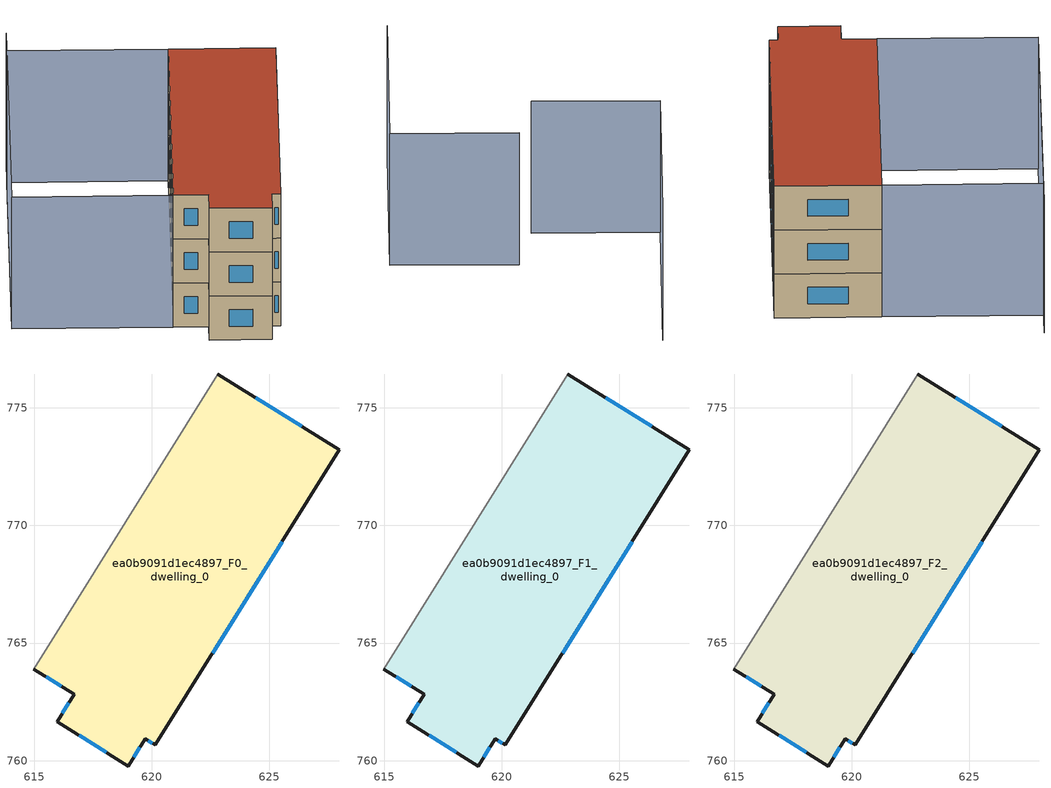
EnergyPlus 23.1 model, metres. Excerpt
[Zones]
ea0b9091d1ec4897_F0_dwelling_0
 floor ground (EU_floor_Construction): 627.98,773.21 620.15,760.67 619.72,760.93 619,759.77 615.98,761.66 616.7,762.82 614.98,763.9 622.81,776.44 z0
 wall outside (EU_wall_Construction): 614.98,763.9 616.7,762.82 615.98,761.66 619,759.77 619.72,760.93 620.15,760.67 627.98,773.21 622.81,776.44 z0:3
 wall adiabatic (EU_wall_Construction): 622.81,776.44 614.98,763.9 z0:3
 window (EU_Window_Construction): 616.48,762.46 616.2,762.02 / 615.51,763.56 616.16,763.16 / 626.37,774.22 624.42,775.43 / 622.59,764.58 625.54,769.3 / 619.86,760.85 620.02,760.75 / 619.23,760.14 619.5,760.57 / 616.92,761.07 618.06,760.36 z0.93:2.07
ea0b9091d1ec4897_F1_dwelling_0
 floor to ea0b9091d1ec4897_F0_dwelling_0 (EU_floor_Construction): 627.98,773.21 620.15,760.67 619.72,760.93 619,759.77 615.98,761.66 616.7,762.82 614.98,763.9 622.81,776.44 z3
 wall outside (EU_wall_Construction): 614.98,763.9 616.7,762.82 615.98,761.66 619,759.77 619.72,760.93 620.15,760.67 627.98,773.21 622.81,776.44 z3:6
 wall adiabatic (EU_wall_Construction): 622.81,776.44 614.98,763.9 z3:6
 window (EU_Window_Construction): 616.48,762.46 616.2,762.02 / 615.51,763.56 616.16,763.16 / 626.37,774.22 624.42,775.43 / 622.59,764.58 625.54,769.3 / 619.86,760.85 620.02,760.75 / 619.23,760.14 619.5,760.57 / 616.92,761.07 618.06,760.36 z3.93:5.07
ea0b9091d1ec4897_F2_dwelling_0
 floor to ea0b9091d1ec4897_F1_dwelling_0 (EU_floor_Construction): 627.98,773.21 620.15,760.67 619.72,760.93 619,759.77 615.98,761.66 616.7,762.82 614.98,763.9 622.81,776.44 z6
 wall outside (EU_wall_Construction): 614.98,763.9 616.7,762.82 615.98,761.66 619,759.77 619.72,760.93 620.15,760.67 627.98,773.21 622.81,776.44 z6:9
 wall adiabatic (EU_wall_Construction): 622.81,776.44 614.98,763.9 z6:9
 window (EU_Window_Construction): 616.48,762.46 616.2,762.02 / 615.51,763.56 616.16,763.16 / 626.37,774.22 624.42,775.43 / 622.59,764.58 625.54,769.3 / 619.86,760.85 620.02,760.75 / 619.23,760.14 619.5,760.57 / 616.92,761.07 618.06,760.36 z6.93:8.07
 roof outside (EU_roof_Construction): 620.15,760.67 627.98,773.21 622.81,776.44 614.98,763.9 616.7,762.82 615.98,761.66 619,759.77 619.72,760.93 z9
shading: 616.01,782.81 607.22,768.74 / 634.83,758.49 628.65,762.42 / 628.65,762.42 634.51,771.63 / 607.22,768.74 615.06,781.28 / 615.06,781.28 622.81,776.44 / 622.81,776.44 614.97,763.89 / 614.97,763.89 607.22,768.74 z0:9
[Building]
EU S2 Campaign: North Axis=0; Terrain=City; Solar Distribution=FullExterior
[Site:Location]
Montreal-Trudeau.Intl.AP: Latitude=45.4667; Longitude=-73.75; Time Zone=-5; Elevation=36
[SizingPeriod:WeatherFileDays]
AnnualSizingPeriod: Begin Month=1; Begin Day of Month=1; End Month=12; End Day of Month=31; Day of Week for Start Day=Monday; Use Weather File Daylight Saving Period=No; Use Weather File Rain and Snow Indicators=No
[MATERIAL]
EU_InternalMass_Material: Roughness=MediumRough; Thickness=0.1; Conductivity=1; Density=1800; Specific Heat=900; Thermal Absorptance=0.9; Solar Absorptance=0.7; Visible Absorptance=0.7
[MATERIAL:NOMASS] Roughness=MediumRough; Thermal Absorptance=0.9; Solar Absorptance=0.7; Visible Absorptance=0.7
Name | Thermal Resistance
EU_wall_NoMass; EU_floor_NoMass | 1.36485
EU_roof_NoMass | 2.55992
[WINDOWMATERIAL:SIMPLEGLAZINGSYSTEM]
EU_Window_SimpleGlazing: UFactor=3.92339; Solar Heat Gain Coefficient=0.8; Visible Transmittance=0.8
[CONSTRUCTION]
EU_wall_Construction: EU_wall_NoMass
EU_roof_Construction: EU_roof_NoMass
EU_floor_Construction: EU_floor_NoMass
EU_Window_Construction: EU_Window_SimpleGlazing
EU_InternalMass_Construction: EU_InternalMass_Material
[ZONE] Type=1; Multiplier=1; Ceiling Height=autocalculate; Floor Area=autocalculate; Part of Total Floor Area=Yes
Name | Volume
ea0b9091d1ec4897_F0_dwelling_0 | 285.034
ea0b9091d1ec4897_F1_dwelling_0; ea0b9091d1ec4897_F2_dwelling_0 | 285.033
[INTERNALMASS] Construction=EU_InternalMass_Construction; Surface Area=95.0114
Name | Zone or ZoneList
ea0b9091d1ec4897_F0_dwelling_0_EU_InternalMass | ea0b9091d1ec4897_F0_dwelling_0
ea0b9091d1ec4897_F1_dwelling_0_EU_InternalMass | ea0b9091d1ec4897_F1_dwelling_0
ea0b9091d1ec4897_F2_dwelling_0_EU_InternalMass | ea0b9091d1ec4897_F2_dwelling_0
[OTHEREQUIPMENT] Fuel Type=Electricity; Design Level Calculation Method=Watts/Area; Power per Zone Floor Area=1; Fraction Latent=0; Fraction Radiant=0; Fraction Lost=0; Carbon Dioxide Generation Rate=0; EndUse Subcategory=EU_Step8_InternalGains
Name | Zone or ZoneList or Space or SpaceList | Schedule
EU_Step8_InternalGain_ea0b9091d1ec4897_F0_dwelling_0_f000 | ea0b9091d1ec4897_F0_dwelling_0 | EU_Step8_GainSchedule_ea0b9091d1ec4897_F0_dwelling_0_f000
EU_Step8_InternalGain_ea0b9091d1ec4897_F1_dwelling_0_f000 | ea0b9091d1ec4897_F1_dwelling_0 | EU_Step8_GainSchedule_ea0b9091d1ec4897_F1_dwelling_0_f000
EU_Step8_InternalGain_ea0b9091d1ec4897_F2_dwelling_0_f000 | ea0b9091d1ec4897_F2_dwelling_0 | EU_Step8_GainSchedule_ea0b9091d1ec4897_F2_dwelling_0_f000
[ZONEVENTILATION:DESIGNFLOWRATE] Schedule=EU_AlwaysOn; Design Flow Rate Calculation Method=AirChanges/Hour; Air Changes per Hour=0.860309; Ventilation Type=Natural; Fan Pressure Rise=0; Fan Total Efficiency=1; Constant Term Coefficient=1; Temperature Term Coefficient=0; Velocity Term Coefficient=0; Velocity Squared Term Coefficient=0; Minimum Indoor Temperature=-100; Maximum Indoor Temperature=100; Delta Temperature=-100; Minimum Outdoor Temperature=-100; Maximum Outdoor Temperature=100; Maximum Wind Speed=40
Name | Zone or ZoneList or Space or SpaceList
EU_ConstantAir_ea0b9091d1ec4897_F0_dwelling_0 | ea0b9091d1ec4897_F0_dwelling_0
EU_ConstantAir_ea0b9091d1ec4897_F1_dwelling_0 | ea0b9091d1ec4897_F1_dwelling_0
EU_ConstantAir_ea0b9091d1ec4897_F2_dwelling_0 | ea0b9091d1ec4897_F2_dwelling_0
[HVACTEMPLATE:THERMOSTAT] Constant Heating Setpoint=20; Constant Cooling Setpoint=50
EU_HeatOnly_ea0b9091d1ec4897_F0_dwelling_0; EU_HeatOnly_ea0b9091d1ec4897_F1_dwelling_0; EU_HeatOnly_ea0b9091d1ec4897_F2_dwelling_0
[HVACTEMPLATE:ZONE:IDEALLOADSAIRSYSTEM] System Availability Schedule=EU_AlwaysOn; Maximum Heating Supply Air Temperature=50; Minimum Cooling Supply Air Temperature=13; Maximum Heating Supply Air Humidity Ratio=0.0156; Minimum Cooling Supply Air Humidity Ratio=0.0077; Heating Limit=NoLimit; Cooling Limit=NoLimit; Heating Availability Schedule=EU_AlwaysOn; Cooling Availability Schedule=EU_CoolingOff; Dehumidification Control Type=ConstantSensibleHeatRatio; Cooling Sensible Heat Ratio=0.7; Dehumidification Setpoint=60; Humidification Control Type=None; Humidification Setpoint=30; Outdoor Air Method=None; Outdoor Air Flow Rate per Person=0.00944; Outdoor Air Flow Rate per Zone Floor Area=0; Outdoor Air Flow Rate per Zone=0; Demand Controlled Ventilation Type=None; Outdoor Air Economizer Type=NoEconomizer; Heat Recovery Type=None; Sensible Heat Recovery Effectiveness=0.7; Latent Heat Recovery Effectiveness=0.65
Name | Template Thermostat
ea0b9091d1ec4897_F0_dwelling_0 | EU_HeatOnly_ea0b9091d1ec4897_F0_dwelling_0
ea0b9091d1ec4897_F1_dwelling_0 | EU_HeatOnly_ea0b9091d1ec4897_F1_dwelling_0
ea0b9091d1ec4897_F2_dwelling_0 | EU_HeatOnly_ea0b9091d1ec4897_F2_dwelling_0
[SIZING:ZONE] Zone Cooling Design Supply Air Temperature Input Method=SupplyAirTemperature; Zone Cooling Design Supply Air Temperature=13; Zone Heating Design Supply Air Temperature Input Method=SupplyAirTemperature; Zone Heating Design Supply Air Temperature=50; Zone Cooling Design Supply Air Humidity Ratio=0.008; Zone Heating Design Supply Air Humidity Ratio=0.008; Cooling Design Air Flow Method=DesignDay; Cooling Design Air Flow Rate=0; Cooling Minimum Air Flow per Zone Floor Area=0.000762; Cooling Minimum Air Flow=0; Cooling Minimum Air Flow Fraction=0.2; Heating Design Air Flow Method=DesignDay; Heating Design Air Flow Rate=0; Heating Maximum Air Flow per Zone Floor Area=0.002032; Heating Maximum Air Flow=0.141576; Heating Maximum Air Flow Fraction=0.3; Account for Dedicated Outdoor Air System=No; Dedicated Outdoor Air System Control Strategy=NeutralSupplyAir; Dedicated Outdoor Air Low Setpoint Temperature for Design=autosize; Dedicated Outdoor Air High Setpoint Temperature for Design=autosize; Zone Load Sizing Method=Sensible Load Only No Latent Load; Zone Latent Cooling Design Supply Air Humidity Ratio Input Method=HumidityRatioDifference; Zone Cooling Design Supply Air Humidity Ratio Difference=0.005; Zone Latent Heating Design Supply Air Humidity Ratio Input Method=HumidityRatioDifference; Zone Humidification Design Supply Air Humidity Ratio Difference=0.005
ea0b9091d1ec4897_F0_dwelling_0; ea0b9091d1ec4897_F1_dwelling_0; ea0b9091d1ec4897_F2_dwelling_0
[SCHEDULE:CONSTANT]
Name | Hourly Value
EU_AlwaysOn | 1
EU_CoolingOff | 0
[SCHEDULE:FILE] Column Number=1; Rows to Skip at Top=0; Number of Hours of Data=8760; Column Separator=Comma; Interpolate to Timestep=No; Minutes per Item=60; Adjust Schedule for Daylight Savings=Yes
Name | File
EU_Step8_GainSchedule_ea0b9091d1ec4897_F0_dwelling_0_f000 | ../../schedules/ea0b9091d1ec4897/ea0b9091d1ec4897_F0_dwelling_0_f000_gain.csv
EU_Step8_GainSchedule_ea0b9091d1ec4897_F1_dwelling_0_f000 | ../../schedules/ea0b9091d1ec4897/ea0b9091d1ec4897_F1_dwelling_0_f000_gain.csv
EU_Step8_GainSchedule_ea0b9091d1ec4897_F2_dwelling_0_f000 | ../../schedules/ea0b9091d1ec4897/ea0b9091d1ec4897_F2_dwelling_0_f000_gain.csv
